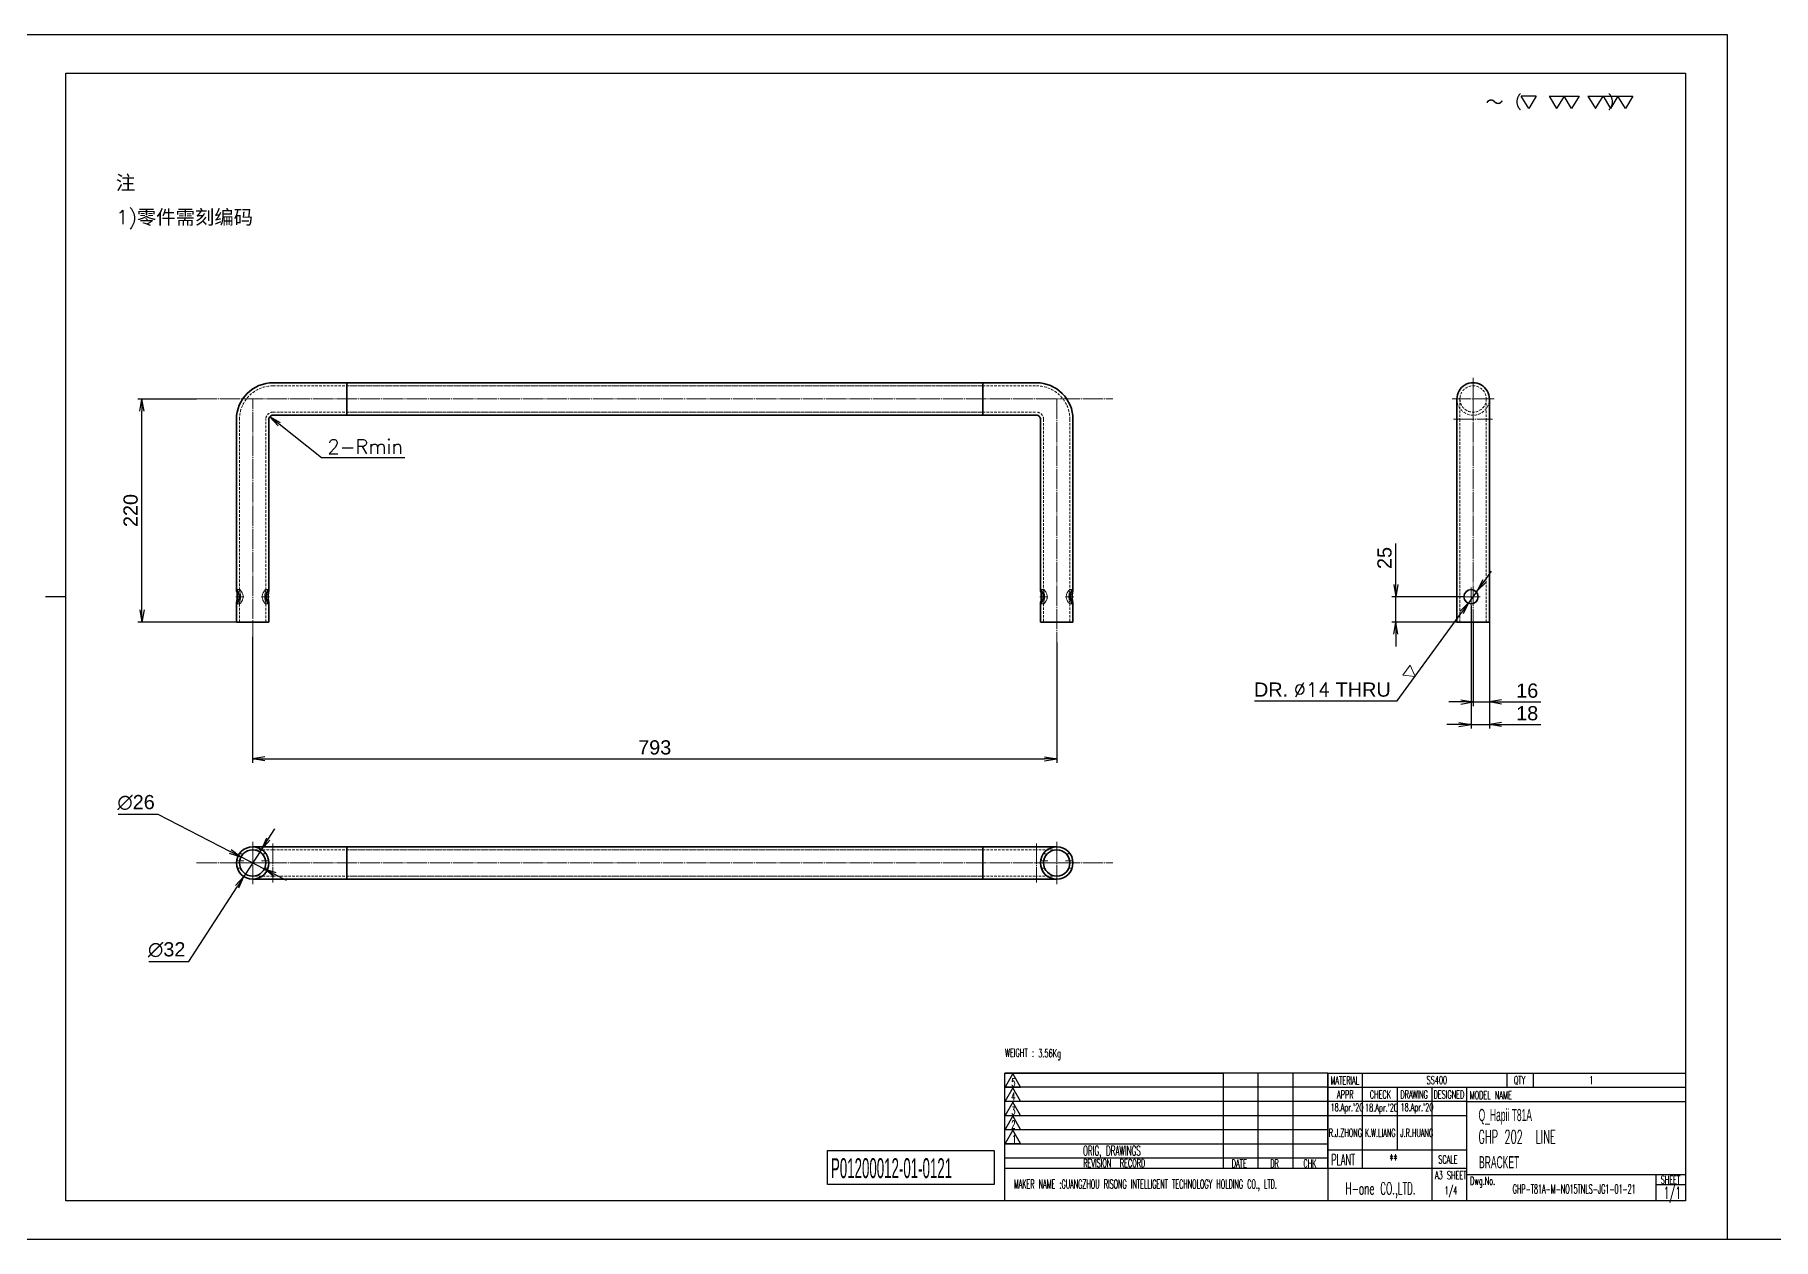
# Model space of a CAD drawing. Header units: millimetres. Extents: x 1842 to 16330, y -758 to 3963.
# Drawn here: x 8754 to 10468, y 2038 to 3226 of the extents above; entities that cross this region are included whole.
import ezdxf
from ezdxf.enums import TextEntityAlignment as Align

# ---------------------------------------------------------------- set-up
doc = ezdxf.new("R2010")
doc.units = ezdxf.units.MM
doc.linetypes.add('CENTER-HOKUTO', pattern=[23, 20, -1, 1, -1])
doc.linetypes.add('HIDDEN-HOKUTO', pattern=[3.8, 2.5, -1.3])
for name, color, linetype in [('6', 2, 'Continuous'), ('title_frame', 7, 'Continuous'), ('word_dim', 253, 'Continuous')]:
    doc.layers.add(name, color=color, linetype=linetype)
for name, color, linetype, lineweight in [('AM_7', 2, 'CENTER-HOKUTO', 30), ('AM_HID', 1, 'HIDDEN-HOKUTO', 25), ('DIM', 3, 'Continuous', 20)]:
    doc.layers.add(name, color=color, linetype=linetype, lineweight=lineweight)
doc.styles.add('MX_NOTE_STANDARD', font='txt.shx', dxfattribs={"bigfont": 'bigfont.shx'})
doc.styles.get("Standard").update_dxf_attribs({"font": 'arial.ttf'})
doc.dimstyles.new('HKT 1-4', dxfattribs={"dimscale": 4, "dimtxt": 3.5, "dimasz": 3, "dimexe": 1, "dimexo": 0, "dimgap": 1, "dimtad": 3, "dimdsep": 46, "dimtxsty": 'Standard', "dimblk1": 'OPEN', "dimblk2": 'OPEN', "dimsah": 1, "dimcen": 0, "dimclrd": 256, "dimclre": 256, "dimclrt": 3, "dimazin": 2, "dimtfac": 1, "dimtmove": 0, "dimatfit": 3, "dimldrblk": 'OPEN', "dimfxl": 0, "dimtolj": 1, "dimlwd": 25, "dimlwe": 25, "dimarcsym": 0})
doc.dimstyles.new('HKT 1-4$3', dxfattribs={"dimscale": 4, "dimtxt": 3.5, "dimasz": 3, "dimexe": 1, "dimexo": 0, "dimgap": 1, "dimtad": 3, "dimtoh": 1, "dimdsep": 46, "dimtxsty": 'Standard', "dimblk1": 'OPEN', "dimblk2": 'OPEN', "dimsah": 1, "dimcen": 0, "dimclrd": 256, "dimclre": 256, "dimclrt": 3, "dimazin": 2, "dimtfac": 1, "dimtmove": 0, "dimatfit": 3, "dimldrblk": 'OPEN', "dimfxl": 0, "dimtolj": 1, "dimlwd": 25, "dimlwe": 25, "dimarcsym": 0})
doc.dimstyles.new('HKT 1-4$4', dxfattribs={"dimscale": 4, "dimtxt": 3.5, "dimasz": 3, "dimexe": 1, "dimexo": 0, "dimgap": 1, "dimtad": 3, "dimtoh": 1, "dimdsep": 46, "dimtxsty": 'Standard', "dimblk1": 'OPEN', "dimblk2": 'OPEN', "dimsah": 1, "dimcen": 0, "dimclrd": 256, "dimclre": 256, "dimclrt": 3, "dimazin": 2, "dimtfac": 1, "dimtmove": 0, "dimatfit": 3, "dimldrblk": 'OPEN', "dimfxl": 0, "dimtolj": 1, "dimlwd": 25, "dimlwe": 25, "dimarcsym": 0})

# ---------------------------------------------------------------- blocks, each defined once
blk = doc.blocks.new('\\M+18E64\\M+18FE3\\M+182B0\\M+18B4C\\M+18D86\\M+18169\\M+197CE\\M+1816A')
at = {"layer": '6', "color": 3}
for p, q in [((5.64, -0.64), (4.7, 0.92)), ((6.58, 0.92), (4.7, 0.92)), ((6.58, 0.92), (5.64, -0.64)), ((8.19, 0.92), (11.96, 0.92)), ((8.19, 0.92), (9.14, -0.64)), ((10.08, 0.92), (9.14, -0.64)), ((11.02, -0.64), (10.08, 0.92)), ((11.96, 0.92), (11.02, -0.64)), ((13.09, 0.92), (14.98, 0.92)), ((13.09, 0.92), (14.04, -0.64)), ((14.04, -0.64), (14.98, 0.92)), ((14.98, 0.92), (18.74, 0.92)), ((14.98, 0.92), (15.92, -0.64)), ((16.86, 0.92), (15.92, -0.64)), ((17.8, -0.64), (16.86, 0.92)), ((18.74, 0.92), (17.8, -0.64))]:
    blk.add_line(p, q, dxfattribs=at)
at = {"color": 3}
blk.add_text('\\M+18160\\M+18169\\M+18140             \\M+1816A', height=1.68, dxfattribs=at).set_placement((0.19, -0.66))
blk = doc.blocks.new('_Open')
at = {"color": 0, "lineweight": -2}
for p, q in [((-1, 0.17), (0, 0)), ((-1, -0.17), (0, 0)), ((0, 0), (-1, 0))]:
    blk.add_line(p, q, dxfattribs=at)
blk = doc.blocks.new('*D194')
at = {"layer": 'DEFPOINTS', "color": 0, "ltscale": 2, "transparency": 16777216}
for p in [(8859.5, 2866.6), (8913.4, 2866.6), (8952.7, 2646.6)]:
    blk.add_point(p, dxfattribs=at)
at = {"layer": 'word_dim', "lineweight": 25, "ltscale": 2, "transparency": 16777216}
for p, q in [((8913.4, 2866.6), (8855.5, 2866.6)), ((8859.5, 2658.6), (8859.5, 2854.6)), ((8952.7, 2646.6), (8855.5, 2646.6))]:
    blk.add_line(p, q, dxfattribs=at)
at = {"layer": 'word_dim', "lineweight": 25, "ltscale": 2, "transparency": 16777216, "xscale": 12, "yscale": 12, "zscale": 12}
for p, rotation in [((8859.5, 2866.6), 90), ((8859.5, 2646.6), 270)]:
    blk.add_blockref('_Open', p, dxfattribs=dict(at, rotation=rotation))
at = {"layer": 'word_dim', "color": 3, "ltscale": 2, "transparency": 16777216, "insert": (8848.4, 2756.6), "char_height": 14, "attachment_point": 5, "rotation": 90}
blk.add_mtext('\\A1;220', dxfattribs=at)
blk = doc.blocks.new('*D195')
at = {"layer": 'DEFPOINTS', "color": 0, "ltscale": 2, "transparency": 16777216}
for p in [(8968.7, 2631.9), (9761.7, 2626.6), (9761.7, 2511.7)]:
    blk.add_point(p, dxfattribs=at)
at = {"layer": 'word_dim', "lineweight": 25, "ltscale": 2, "transparency": 16777216}
for p, q in [((8968.7, 2631.9), (8968.7, 2507.7)), ((9761.7, 2626.6), (9761.7, 2507.7)), ((8980.7, 2511.7), (9749.7, 2511.7))]:
    blk.add_line(p, q, dxfattribs=at)
at = {"layer": 'word_dim', "lineweight": 25, "ltscale": 2, "transparency": 16777216, "xscale": 12, "yscale": 12, "zscale": 12, "rotation": 180}
blk.add_blockref('_Open', (8968.7, 2511.7), dxfattribs=at)
at = {"layer": 'word_dim', "lineweight": 25, "ltscale": 2, "transparency": 16777216, "xscale": 12, "yscale": 12, "zscale": 12}
blk.add_blockref('_Open', (9761.7, 2511.7), dxfattribs=at)
at = {"layer": 'word_dim', "color": 3, "ltscale": 2, "transparency": 16777216, "insert": (9365.2, 2522.9), "char_height": 14, "attachment_point": 5}
blk.add_mtext('\\A1;793', dxfattribs=at)
blk = doc.blocks.new('*D196')
at = {"layer": 'DEFPOINTS', "color": 0, "ltscale": 2, "transparency": 16777216}
for p in [(8985.6, 2849.1), (8988.7, 2846.6)]:
    blk.add_point(p, dxfattribs=at)
at = {"layer": 'word_dim', "lineweight": 25, "ltscale": 2, "transparency": 16777216}
for p, q in [((9036.7, 2808.6), (8995, 2841.7)), ((9118.7, 2808.6), (9036.7, 2808.6))]:
    blk.add_line(p, q, dxfattribs=at)
at = {"layer": 'word_dim', "lineweight": 25, "ltscale": 2, "transparency": 16777216, "xscale": 12, "yscale": 12, "zscale": 12, "rotation": 141.627704615537}
blk.add_blockref('_Open', (8985.6, 2849.1), dxfattribs=at)
at = {"layer": 'word_dim', "color": 3, "ltscale": 2, "transparency": 16777216, "insert": (9079.7, 2819.6), "char_height": 14, "attachment_point": 5}
blk.add_mtext('\\A1;{\\Fromans,bigfont|c134;2-Rmin}', dxfattribs=at)
blk = doc.blocks.new('*D197')
at = {"layer": 'DEFPOINTS', "color": 0, "ltscale": 2, "transparency": 16777216}
for p in [(10096.1, 2671.6), (10163.3, 2671.6), (10156.4, 2646.6)]:
    blk.add_point(p, dxfattribs=at)
at = {"layer": 'word_dim', "lineweight": 25, "ltscale": 2, "transparency": 16777216}
for p, q in [((10096.1, 2683.6), (10096.1, 2724)), ((10163.3, 2671.6), (10092.1, 2671.6)), ((10096.1, 2646.6), (10096.1, 2671.6)), ((10156.4, 2646.6), (10092.1, 2646.6)), ((10096.1, 2634.6), (10096.1, 2622.6))]:
    blk.add_line(p, q, dxfattribs=at)
at = {"layer": 'word_dim', "lineweight": 25, "ltscale": 2, "transparency": 16777216, "xscale": 12, "yscale": 12, "zscale": 12}
for p, rotation in [((10096.1, 2671.6), 270), ((10096.1, 2646.6), 90)]:
    blk.add_blockref('_Open', p, dxfattribs=dict(at, rotation=rotation))
at = {"layer": 'word_dim', "color": 3, "ltscale": 2, "transparency": 16777216, "insert": (10085, 2709.8), "char_height": 14, "attachment_point": 5, "rotation": 90}
blk.add_mtext('\\A1;25', dxfattribs=at)
blk = doc.blocks.new('*D198')
at = {"layer": 'DEFPOINTS', "color": 0, "ltscale": 2, "transparency": 16777216}
for p in [(10172.4, 2646.6), (10188.4, 2646.6), (10188.4, 2567.8)]:
    blk.add_point(p, dxfattribs=at)
at = {"layer": 'word_dim', "lineweight": 25, "ltscale": 2, "transparency": 16777216}
for p, q in [((10172.4, 2646.6), (10172.4, 2563.8)), ((10188.4, 2646.6), (10188.4, 2563.8)), ((10160.4, 2567.8), (10148.4, 2567.8)), ((10172.4, 2567.8), (10188.4, 2567.8)), ((10200.4, 2567.8), (10239.1, 2567.8))]:
    blk.add_line(p, q, dxfattribs=at)
at = {"layer": 'word_dim', "lineweight": 25, "ltscale": 2, "transparency": 16777216, "xscale": 12, "yscale": 12, "zscale": 12}
blk.add_blockref('_Open', (10172.4, 2567.8), dxfattribs=at)
at = {"layer": 'word_dim', "lineweight": 25, "ltscale": 2, "transparency": 16777216, "xscale": 12, "yscale": 12, "zscale": 12, "rotation": 180}
blk.add_blockref('_Open', (10188.4, 2567.8), dxfattribs=at)
at = {"layer": 'word_dim', "color": 3, "ltscale": 2, "transparency": 16777216, "insert": (10225.7, 2578.9), "char_height": 14, "attachment_point": 5}
blk.add_mtext('\\A1;16', dxfattribs=at)
blk = doc.blocks.new('*D199')
at = {"layer": 'DEFPOINTS', "color": 0, "ltscale": 2, "transparency": 16777216}
for p in [(10176.5, 2677.3), (10168.2, 2666)]:
    blk.add_point(p, dxfattribs=at)
at = {"layer": 'word_dim', "lineweight": 25, "ltscale": 2, "transparency": 16777216}
for p, q in [((10183.5, 2687), (10190.6, 2696.7)), ((10176.5, 2677.3), (10168.2, 2666)), ((10097.4, 2568.8), (10161.2, 2656.3)), ((9956.7, 2568.8), (10097.4, 2568.8))]:
    blk.add_line(p, q, dxfattribs=at)
at = {"layer": 'word_dim', "lineweight": 25, "ltscale": 2, "transparency": 16777216, "xscale": 12, "yscale": 12, "zscale": 12}
for p, rotation in [((10176.5, 2677.3), 233.9247695812261), ((10168.2, 2666), 53.92476958122614)]:
    blk.add_blockref('_Open', p, dxfattribs=dict(at, rotation=rotation))
at = {"layer": 'word_dim', "color": 3, "ltscale": 2, "transparency": 16777216, "insert": (10023.7, 2579.9), "char_height": 14, "attachment_point": 5}
blk.add_mtext('\\A1;DR. {\\Fromans,bigfont|c134;∅14} THRU ', dxfattribs=at)
blk = doc.blocks.new('*D200')
at = {"layer": 'DEFPOINTS', "color": 0, "ltscale": 2, "transparency": 16777216}
for p in [(8977.4, 2422.4), (8960, 2395.6)]:
    blk.add_point(p, dxfattribs=at)
at = {"layer": 'word_dim', "lineweight": 25, "ltscale": 2, "transparency": 16777216}
for p, q in [((8984, 2432.5), (8990.5, 2442.5)), ((8977.4, 2422.4), (8960, 2395.6)), ((8905.6, 2311.8), (8953.5, 2385.5)), ((8866.3, 2311.8), (8905.6, 2311.8))]:
    blk.add_line(p, q, dxfattribs=at)
at = {"layer": 'word_dim', "lineweight": 25, "ltscale": 2, "transparency": 16777216, "xscale": 12, "yscale": 12, "zscale": 12}
for p, rotation in [((8977.4, 2422.4), 236.9849350761664), ((8960, 2395.6), 56.98493507616644)]:
    blk.add_blockref('_Open', p, dxfattribs=dict(at, rotation=rotation))
at = {"layer": 'word_dim', "color": 3, "ltscale": 2, "transparency": 16777216, "insert": (8883.9, 2323.4), "char_height": 14, "attachment_point": 5}
blk.add_mtext('\\A1;∅32', dxfattribs=at)
blk = doc.blocks.new('*D201')
at = {"layer": 'DEFPOINTS', "color": 0, "ltscale": 2, "transparency": 16777216}
for p in [(8957.1, 2414.9), (8980.3, 2403)]:
    blk.add_point(p, dxfattribs=at)
at = {"layer": 'word_dim', "lineweight": 25, "ltscale": 2, "transparency": 16777216}
for p, q in [((8836, 2457.1), (8875.3, 2457.1)), ((8875.3, 2457.1), (8946.5, 2420.4)), ((8980.3, 2403), (8957.1, 2414.9)), ((8990.9, 2397.6), (9001.6, 2392.1))]:
    blk.add_line(p, q, dxfattribs=at)
at = {"layer": 'word_dim', "lineweight": 25, "ltscale": 2, "transparency": 16777216, "xscale": 12, "yscale": 12, "zscale": 12}
for p, rotation in [((8957.1, 2414.9), 332.7633215339511), ((8980.3, 2403), 152.7633215339511)]:
    blk.add_blockref('_Open', p, dxfattribs=dict(at, rotation=rotation))
at = {"layer": 'word_dim', "color": 3, "ltscale": 2, "transparency": 16777216, "insert": (8853.7, 2468.6), "char_height": 14, "attachment_point": 5}
blk.add_mtext('\\A1;∅26', dxfattribs=at)
blk = doc.blocks.new('*D168')
at = {"layer": 'DEFPOINTS', "color": 0, "ltscale": 2, "transparency": 16777216}
for p in [(10170.4, 2662.5), (10188.4, 2649.3), (10188.4, 2545.5)]:
    blk.add_point(p, dxfattribs=at)
at = {"layer": 'word_dim', "lineweight": 25, "ltscale": 2, "transparency": 16777216}
for p, q in [((10170.4, 2662.5), (10170.4, 2541.5)), ((10188.4, 2649.3), (10188.4, 2541.5)), ((10158.4, 2545.5), (10146.4, 2545.5)), ((10170.4, 2545.5), (10188.4, 2545.5)), ((10200.4, 2545.5), (10239.1, 2545.5))]:
    blk.add_line(p, q, dxfattribs=at)
at = {"layer": 'word_dim', "lineweight": 25, "ltscale": 2, "transparency": 16777216, "xscale": 12, "yscale": 12, "zscale": 12}
blk.add_blockref('_Open', (10170.4, 2545.5), dxfattribs=at)
at = {"layer": 'word_dim', "lineweight": 25, "ltscale": 2, "transparency": 16777216, "xscale": 12, "yscale": 12, "zscale": 12, "rotation": 180}
blk.add_blockref('_Open', (10188.4, 2545.5), dxfattribs=at)
at = {"layer": 'word_dim', "color": 3, "ltscale": 2, "transparency": 16777216, "insert": (10225.7, 2556.6), "char_height": 14, "attachment_point": 5}
blk.add_mtext('\\A1;18', dxfattribs=at)

msp = doc.modelspace()

# ---------------------------------------------------------------- linework, layer by layer
at = {"color": 7, "lineweight": 35}
for p, q in [((8988.708, 2882.637), (9688.708, 2882.637)), ((9061.708, 2882.637), (9741.708, 2882.637)), ((10156.358, 2866.637), (10156.358, 2846.637)), ((10188.358, 2866.637), (10188.358, 2846.637)), ((10188.358, 2866.637), (10188.358, 2846.637)), ((8952.708, 2678.346), (8952.708, 2846.637)), ((8984.708, 2678.346), (8984.708, 2846.637)), ((8988.708, 2850.637), (9688.708, 2850.637)), ((9061.708, 2850.637), (9741.708, 2850.637)), ((9745.708, 2846.637), (9745.708, 2678.346)), ((9777.708, 2846.637), (9777.708, 2678.346)), ((10156.358, 2846.637), (10156.358, 2705.189)), ((10188.358, 2846.637), (10188.358, 2646.637)), ((10188.358, 2646.637), (10188.358, 2846.637)), ((10156.358, 2705.189), (10156.358, 2646.637)), ((10156.358, 2646.637), (10188.358, 2646.637)), ((8988.708, 2424.995), (8968.708, 2424.995)), ((8988.708, 2424.995), (9688.708, 2424.995)), ((9061.708, 2424.995), (9741.708, 2424.995)), ((9061.708, 2392.995), (9061.708, 2424.995)), ((9688.708, 2392.995), (9688.708, 2424.995)), ((9761.708, 2424.995), (9741.708, 2424.995)), ((8988.708, 2392.995), (8968.708, 2392.995)), ((8988.708, 2392.995), (9688.708, 2392.995)), ((9061.708, 2392.995), (9741.708, 2392.995)), ((9761.708, 2392.995), (9741.708, 2392.995))]:
    msp.add_line(p, q, dxfattribs=at)
at = {"color": 7, "lineweight": 35, "ltscale": 0.4}
for p, q in [((9061.708, 2866.637), (9061.708, 2882.637)), ((9688.708, 2866.637), (9688.708, 2882.637)), ((9061.708, 2850.637), (9061.708, 2866.637)), ((9688.708, 2850.637), (9688.708, 2866.637)), ((8968.708, 2646.637), (8952.708, 2646.637)), ((8984.708, 2646.637), (8968.708, 2646.637)), ((9745.708, 2646.637), (9761.708, 2646.637)), ((9761.708, 2646.637), (9777.708, 2646.637))]:
    msp.add_line(p, q, dxfattribs=at)
at = {"color": 7, "lineweight": 35, "ltscale": 0.457294}
msp.add_line((8952.708, 2646.637), (8952.708, 2664.929), dxfattribs=at)
at = {"color": 7, "lineweight": 35, "ltscale": 0.457297}
for p, q in [((8984.708, 2646.637), (8984.708, 2664.929)), ((9777.708, 2664.929), (9777.708, 2646.637))]:
    msp.add_line(p, q, dxfattribs=at)
at = {"color": 7, "lineweight": 35, "ltscale": 0.4573}
msp.add_line((9745.708, 2664.929), (9745.708, 2646.637), dxfattribs=at)
at = {"linetype": 'Continuous'}
msp.add_line((10166.255, 2173.725), (10381.855, 2173.725), dxfattribs=at)
msp.add_line((1841.956, 2037.875), (14508.801, 2037.875))
at = {"color": 7, "lineweight": 35}
for points in [[(8952.834, 2678.637), (8952.795, 2678.629), (8952.763, 2678.605), (8952.732, 2678.547), (8952.708, 2678.346)], [(8952.708, 2678.346), (8952.755, 2677.853), (8952.827, 2677.416), (8953.028, 2676.342), (8953.254, 2674.993)], [(8952.708, 2664.929), (8952.752, 2665.403), (8952.82, 2665.822), (8953.013, 2666.848), (8953.24, 2668.191), (8953.34, 2668.92), (8953.451, 2670.064), (8953.5, 2670.99), (8953.508, 2671.926), (8953.474, 2672.857), (8953.403, 2673.771), (8953.254, 2674.993)], [(8954.935, 2668.282), (8955.133, 2668.961), (8955.292, 2669.672), (8955.398, 2670.35), (8955.462, 2671.041), (8955.472, 2672.034), (8955.387, 2673.018), (8955.216, 2673.972), (8955.047, 2674.63), (8954.847, 2675.257), (8954.383, 2676.405), (8953.879, 2677.377), (8953.56, 2677.887), (8953.268, 2678.283), (8953.007, 2678.554), (8952.902, 2678.62), (8952.834, 2678.637)], [(8982.48, 2668.282), (8982.283, 2668.962), (8982.124, 2669.673), (8982.017, 2670.351), (8981.954, 2671.043), (8981.944, 2672.036), (8982.029, 2673.02), (8982.201, 2673.975), (8982.373, 2674.642), (8982.576, 2675.278), (8983.05, 2676.438), (8983.603, 2677.489), (8984.122, 2678.252), (8984.306, 2678.462), (8984.463, 2678.593), (8984.547, 2678.632), (8984.583, 2678.637)], [(8984.708, 2664.929), (8984.664, 2665.403), (8984.596, 2665.822), (8984.403, 2666.85), (8984.176, 2668.192), (8984.076, 2668.92), (8983.965, 2670.064), (8983.907, 2671.736), (8983.979, 2673.405), (8984.162, 2674.993)], [(8984.708, 2678.346), (8984.661, 2677.854), (8984.589, 2677.416), (8984.389, 2676.343), (8984.162, 2674.993)], [(8984.583, 2678.637), (8984.621, 2678.629), (8984.653, 2678.605), (8984.684, 2678.547), (8984.708, 2678.346)], [(9745.834, 2678.637), (9745.763, 2678.604), (9745.732, 2678.546), (9745.708, 2678.346)], [(9745.708, 2678.346), (9745.755, 2677.853), (9745.827, 2677.416), (9746.027, 2676.343), (9746.254, 2674.993)], [(9745.708, 2664.929), (9745.752, 2665.403), (9745.82, 2665.822), (9746.013, 2666.849), (9746.24, 2668.192), (9746.34, 2668.921), (9746.452, 2670.065), (9746.5, 2670.991), (9746.507, 2671.926), (9746.474, 2672.857), (9746.403, 2673.771), (9746.254, 2674.993)], [(9747.935, 2668.282), (9748.128, 2668.941), (9748.284, 2669.629), (9748.425, 2670.58), (9748.478, 2671.553), (9748.44, 2672.53), (9748.351, 2673.261), (9748.215, 2673.973), (9748.044, 2674.639), (9747.841, 2675.276), (9747.367, 2676.438), (9746.813, 2677.488), (9746.295, 2678.251), (9746.109, 2678.461), (9745.954, 2678.592), (9745.869, 2678.632), (9745.834, 2678.637)], [(9775.48, 2668.282), (9775.283, 2668.962), (9775.124, 2669.673), (9775.017, 2670.351), (9774.954, 2671.043), (9774.944, 2672.036), (9775.029, 2673.02), (9775.201, 2673.975), (9775.373, 2674.642), (9775.576, 2675.278), (9776.049, 2676.438), (9776.603, 2677.489), (9777.122, 2678.252), (9777.306, 2678.462), (9777.463, 2678.593), (9777.547, 2678.632), (9777.583, 2678.637)], [(9777.708, 2664.929), (9777.664, 2665.403), (9777.596, 2665.822), (9777.403, 2666.85), (9777.176, 2668.192), (9777.076, 2668.92), (9776.965, 2670.064), (9776.907, 2671.736), (9776.979, 2673.405), (9777.162, 2674.993)], [(9777.708, 2678.346), (9777.661, 2677.854), (9777.589, 2677.416), (9777.389, 2676.343), (9777.162, 2674.993)], [(9777.583, 2678.637), (9777.621, 2678.629), (9777.653, 2678.605), (9777.684, 2678.547), (9777.708, 2678.346)], [(8952.834, 2664.637), (8952.795, 2664.646), (8952.763, 2664.67), (8952.732, 2664.728), (8952.708, 2664.929)], [(8954.935, 2668.282), (8954.661, 2667.52), (8954.359, 2666.82), (8954.036, 2666.178), (8953.712, 2665.622), (8953.406, 2665.168), (8953.136, 2664.841), (8952.936, 2664.672), (8952.858, 2664.64), (8952.834, 2664.637)], [(8982.48, 2668.282), (8982.869, 2667.241), (8983.304, 2666.322), (8983.744, 2665.558), (8984.146, 2664.993), (8984.321, 2664.799), (8984.469, 2664.679), (8984.549, 2664.642), (8984.583, 2664.637)], [(8984.583, 2664.637), (8984.621, 2664.646), (8984.653, 2664.67), (8984.684, 2664.728), (8984.708, 2664.929)], [(9745.833, 2664.638), (9745.794, 2664.646), (9745.763, 2664.671), (9745.732, 2664.729), (9745.708, 2664.929)], [(9747.935, 2668.282), (9747.481, 2667.089), (9746.975, 2666.068), (9746.478, 2665.269), (9746.216, 2664.929), (9745.996, 2664.713), (9745.88, 2664.646), (9745.833, 2664.638)], [(9775.48, 2668.282), (9775.869, 2667.241), (9776.304, 2666.322), (9776.744, 2665.558), (9777.146, 2664.993), (9777.321, 2664.799), (9777.469, 2664.679), (9777.549, 2664.642), (9777.583, 2664.637)], [(9777.583, 2664.637), (9777.621, 2664.646), (9777.653, 2664.67), (9777.684, 2664.728), (9777.708, 2664.929)]]:
    msp.add_lwpolyline(points, dxfattribs=at)
for centre, radius in [((10170.358, 2671.637), 7), ((8968.708, 2408.995), 16), ((8968.708, 2408.995), 13), ((9761.708, 2408.995), 16), ((9761.708, 2408.995), 13)]:
    msp.add_circle(centre, radius, dxfattribs=at)
for centre, radius, start, end in [((8988.708, 2846.637), 36, 90.000003, 180.000005), ((9741.708, 2846.637), 36, 0, 90.000003), ((10172.358, 2866.637), 16, 0, 180.000005), ((10172.358, 2866.637), 16, 0, 180.000005), ((8988.708, 2846.637), 4, 90.000003, 180.000005), ((9741.708, 2846.637), 4, 0, 90.000003)]:
    msp.add_arc(centre, radius, start, end, dxfattribs=at)
at = {"layer": 'AM_7', "lineweight": 13}
for p, q in [((10172.358, 2887.438), (10172.358, 2845.837)), ((8913.408, 2866.637), (9817.008, 2866.637)), ((8968.708, 2626.637), (8968.708, 2866.637)), ((9761.708, 2866.637), (9761.708, 2626.637)), ((10193.158, 2866.637), (10151.558, 2866.637)), ((10172.358, 2866.637), (10172.358, 2626.637)), ((10153.158, 2846.637), (10191.558, 2846.637)), ((10170.358, 2680.737), (10170.358, 2662.537)), ((8951.966, 2671.637), (8960.028, 2671.637)), ((8977.388, 2671.637), (8985.45, 2671.637)), ((9744.966, 2671.637), (9753.028, 2671.637)), ((9770.388, 2671.637), (9778.451, 2671.637)), ((10179.458, 2671.637), (10161.258, 2671.637)), ((8968.708, 2429.795), (8968.708, 2388.195)), ((8988.708, 2428.195), (8988.708, 2389.794)), ((9741.708, 2428.195), (9741.708, 2389.794)), ((9761.708, 2429.795), (9761.708, 2388.195)), ((8913.408, 2408.995), (9817.008, 2408.995)), ((8989.508, 2408.995), (8947.908, 2408.995)), ((8952.646, 2410.995), (8959.934, 2410.995)), ((8977.481, 2410.995), (8984.769, 2410.995)), ((9782.508, 2408.995), (9740.908, 2408.995)), ((9745.646, 2410.995), (9752.934, 2410.995)), ((9770.481, 2410.995), (9777.769, 2410.995))]:
    msp.add_line(p, q, dxfattribs=at)
at = {"layer": 'AM_HID', "color": 1, "lineweight": 13}
for p, q in [((8988.708, 2879.637), (9688.708, 2879.637)), ((9061.708, 2879.637), (9741.708, 2879.637)), ((10156.358, 2866.637), (10156.358, 2846.637)), ((10159.358, 2866.637), (10159.358, 2846.637)), ((10159.358, 2866.637), (10159.358, 2846.637)), ((10185.358, 2866.637), (10185.358, 2846.637)), ((10185.358, 2866.637), (10185.358, 2846.637)), ((8955.708, 2678.346), (8955.708, 2846.637)), ((8981.708, 2678.346), (8981.708, 2846.637)), ((8988.708, 2853.637), (9688.708, 2853.637)), ((9061.708, 2853.637), (9741.708, 2853.637)), ((9748.708, 2846.637), (9748.708, 2678.346)), ((9774.708, 2846.637), (9774.708, 2678.346)), ((10156.358, 2646.637), (10156.358, 2846.637)), ((10159.358, 2846.637), (10159.358, 2702.02)), ((10159.358, 2646.637), (10159.358, 2846.637)), ((10185.358, 2846.637), (10185.358, 2646.637)), ((10185.358, 2646.637), (10185.358, 2846.637)), ((10159.358, 2702.02), (10159.358, 2646.637)), ((8952.834, 2678.637), (8955.863, 2678.637)), ((8981.554, 2678.637), (8984.583, 2678.637)), ((9745.834, 2678.637), (9748.863, 2678.637)), ((9774.554, 2678.637), (9777.583, 2678.637)), ((8952.834, 2664.637), (8955.863, 2664.637)), ((8955.708, 2646.637), (8955.708, 2664.929)), ((8981.554, 2664.637), (8984.583, 2664.637)), ((8981.708, 2646.637), (8981.708, 2664.929)), ((9745.834, 2664.637), (9748.863, 2664.637)), ((9748.708, 2664.929), (9748.708, 2646.637)), ((9774.554, 2664.637), (9777.583, 2664.637)), ((9774.708, 2664.929), (9774.708, 2646.637)), ((8955.479, 2417.995), (8959.327, 2417.995)), ((8988.708, 2421.995), (8968.708, 2421.995)), ((8978.089, 2417.995), (8981.936, 2417.995)), ((8988.708, 2421.995), (9688.708, 2421.995)), ((9061.708, 2421.995), (9741.708, 2421.995)), ((9761.708, 2421.995), (9741.708, 2421.995)), ((9748.479, 2417.995), (9752.327, 2417.995)), ((9771.089, 2417.995), (9774.936, 2417.995)), ((8953.51, 2403.995), (8956.708, 2403.995)), ((8980.708, 2403.995), (8983.907, 2403.995)), ((9746.51, 2403.995), (9749.708, 2403.995)), ((9773.708, 2403.995), (9776.907, 2403.995)), ((8988.708, 2395.995), (8968.708, 2395.995)), ((8988.708, 2395.995), (9688.708, 2395.995)), ((9061.708, 2395.995), (9741.708, 2395.995)), ((9761.708, 2395.995), (9741.708, 2395.995))]:
    msp.add_line(p, q, dxfattribs=at)
for points in [[(8955.863, 2678.637), (8955.776, 2678.605), (8955.737, 2678.547), (8955.708, 2678.346)], [(8955.708, 2678.346), (8955.765, 2677.851), (8955.855, 2677.413), (8956.104, 2676.34), (8956.386, 2674.993)], [(8955.708, 2664.929), (8955.763, 2665.405), (8955.847, 2665.824), (8956.085, 2666.852), (8956.365, 2668.171), (8956.609, 2669.808), (8956.684, 2670.755), (8956.708, 2671.651), (8956.683, 2672.548), (8956.571, 2673.801), (8956.386, 2674.993)], [(8958.574, 2668.282), (8958.792, 2668.818), (8958.981, 2669.378), (8959.136, 2669.96), (8959.248, 2670.559), (8959.326, 2671.49), (8959.308, 2672.161), (8959.23, 2672.825), (8959.097, 2673.474), (8958.917, 2674.102), (8958.68, 2674.746), (8958.408, 2675.356), (8957.792, 2676.475), (8957.084, 2677.503), (8956.432, 2678.256), (8956.204, 2678.462), (8956.012, 2678.593), (8955.863, 2678.637)], [(8978.842, 2668.282), (8978.624, 2668.818), (8978.434, 2669.378), (8978.28, 2669.96), (8978.168, 2670.559), (8978.091, 2671.491), (8978.107, 2672.162), (8978.185, 2672.826), (8978.318, 2673.475), (8978.499, 2674.103), (8978.737, 2674.747), (8979.009, 2675.356), (8979.623, 2676.473), (8980.331, 2677.501), (8980.669, 2677.918), (8980.982, 2678.255), (8981.211, 2678.462), (8981.404, 2678.592), (8981.554, 2678.637)], [(8981.708, 2664.93), (8981.653, 2665.405), (8981.568, 2665.825), (8981.331, 2666.851), (8981.051, 2668.172), (8980.806, 2669.809), (8980.731, 2670.757), (8980.708, 2671.652), (8980.732, 2672.547), (8980.845, 2673.8), (8981.03, 2674.993)], [(8981.708, 2678.346), (8981.651, 2677.853), (8981.56, 2677.415), (8981.311, 2676.34), (8981.03, 2674.993)], [(8981.554, 2678.637), (8981.64, 2678.605), (8981.679, 2678.547), (8981.708, 2678.346)], [(9748.863, 2678.637), (9748.775, 2678.605), (9748.737, 2678.547), (9748.708, 2678.345)], [(9748.708, 2678.345), (9748.765, 2677.851), (9748.855, 2677.413), (9749.104, 2676.34), (9749.386, 2674.993)], [(9748.708, 2664.93), (9748.763, 2665.405), (9748.847, 2665.825), (9749.086, 2666.853), (9749.366, 2668.173), (9749.609, 2669.809), (9749.684, 2670.756), (9749.708, 2671.652), (9749.683, 2672.548), (9749.571, 2673.8), (9749.386, 2674.993)], [(9751.574, 2668.282), (9751.792, 2668.818), (9751.981, 2669.378), (9752.136, 2669.96), (9752.248, 2670.559), (9752.326, 2671.49), (9752.308, 2672.161), (9752.23, 2672.825), (9752.097, 2673.474), (9751.917, 2674.102), (9751.68, 2674.746), (9751.407, 2675.356), (9750.792, 2676.475), (9750.084, 2677.503), (9749.432, 2678.256), (9749.204, 2678.462), (9749.012, 2678.593), (9748.863, 2678.637)], [(9771.842, 2668.282), (9771.624, 2668.818), (9771.434, 2669.378), (9771.28, 2669.961), (9771.168, 2670.56), (9771.091, 2671.492), (9771.107, 2672.163), (9771.185, 2672.826), (9771.318, 2673.475), (9771.499, 2674.103), (9771.736, 2674.745), (9772.007, 2675.353), (9772.611, 2676.455), (9773.246, 2677.389), (9773.8, 2678.064), (9774.266, 2678.504), (9774.472, 2678.622), (9774.554, 2678.637)], [(9774.708, 2664.93), (9774.653, 2665.405), (9774.568, 2665.825), (9774.331, 2666.851), (9774.051, 2668.172), (9773.806, 2669.809), (9773.731, 2670.757), (9773.708, 2671.652), (9773.732, 2672.547), (9773.845, 2673.8), (9774.03, 2674.993)], [(9774.708, 2678.346), (9774.65, 2677.852), (9774.56, 2677.414), (9774.311, 2676.34), (9774.03, 2674.993)], [(9774.554, 2678.637), (9774.64, 2678.605), (9774.679, 2678.547), (9774.708, 2678.346)], [(8955.863, 2664.637), (8955.775, 2664.67), (8955.737, 2664.728), (8955.708, 2664.929)], [(8958.574, 2668.282), (8958.056, 2667.247), (8957.492, 2666.338), (8956.93, 2665.577), (8956.418, 2665.005), (8956.195, 2664.806), (8956.008, 2664.681), (8955.863, 2664.637)], [(8978.842, 2668.282), (8979.343, 2667.277), (8979.889, 2666.39), (8980.434, 2665.641), (8980.813, 2665.196), (8981.149, 2664.865), (8981.421, 2664.674), (8981.554, 2664.637)], [(8981.554, 2664.637), (8981.64, 2664.67), (8981.679, 2664.728), (8981.708, 2664.93)], [(9748.863, 2664.637), (9748.775, 2664.67), (9748.737, 2664.728), (9748.708, 2664.93)], [(9751.574, 2668.282), (9751.284, 2667.671), (9750.972, 2667.099), (9750.317, 2666.088), (9749.685, 2665.288), (9749.352, 2664.942), (9749.073, 2664.718), (9748.924, 2664.647), (9748.863, 2664.637)], [(9771.842, 2668.282), (9772.343, 2667.277), (9772.889, 2666.39), (9773.434, 2665.641), (9773.813, 2665.196), (9774.149, 2664.865), (9774.421, 2664.674), (9774.554, 2664.637)], [(9774.554, 2664.637), (9774.64, 2664.67), (9774.679, 2664.728), (9774.708, 2664.93)]]:
    msp.add_lwpolyline(points, dxfattribs=at)
msp.add_circle((10172.358, 2866.637), 13, dxfattribs=at)
msp.add_circle((10172.358, 2866.637), 13, dxfattribs=at)
for centre, radius, start, end in [((8988.708, 2846.637), 33, 90.000003, 180.000005), ((9741.708, 2846.637), 33, 0, 90.000003), ((10172.358, 2866.637), 16, 180.000005, 0), ((10172.358, 2866.637), 16, 180.000005, 0), ((8988.708, 2846.637), 7, 90.000003, 180.000005), ((9741.708, 2846.637), 7, 0, 90.000003)]:
    msp.add_arc(centre, radius, start, end, dxfattribs=at)
at = {"layer": 'DIM', "ltscale": 2}
msp.add_lwpolyline([(10115.087, 2593.027), (10110.22, 2603.996), (10103.154, 2594.297)], close=True, dxfattribs=at)
at = {"layer": 'title_frame'}
for p, q in [((8764.455, 2671.875), (8784.455, 2671.875)), ((9710.555, 2075.725), (9710.555, 2201.725)), ((9710.555, 2201.725), (9926.155, 2201.725)), ((10029.055, 2201.725), (9710.555, 2201.725)), ((9718.475, 2201.231), (9710.957, 2187.943)), ((9725.994, 2187.943), (9718.475, 2201.231)), ((9926.155, 2107.725), (9926.155, 2201.725)), ((9960.455, 2107.725), (9960.455, 2201.725)), ((9960.455, 2107.725), (9960.455, 2201.725)), ((9994.755, 2107.725), (9994.755, 2201.725)), ((9994.755, 2107.725), (9994.755, 2201.725)), ((10029.055, 2201.725), (10029.055, 2187.725)), ((10029.055, 2107.725), (10029.055, 2201.725)), ((10029.055, 2201.725), (10029.055, 2075.725)), ((10029.055, 2201.725), (10029.055, 2075.725)), ((10029.055, 2201.725), (10381.855, 2201.725)), ((10063.355, 2107.725), (10063.355, 2201.725)), ((10205.455, 2201.725), (10205.455, 2187.725)), ((10231.746, 2201.725), (10231.746, 2187.725)), ((9926.155, 2187.725), (9710.555, 2187.725)), ((10029.055, 2187.725), (9710.555, 2187.725)), ((9710.957, 2187.943), (9725.994, 2187.943)), ((9718.475, 2187.322), (9710.957, 2174.034)), ((9725.994, 2174.034), (9718.475, 2187.322)), ((10029.055, 2187.725), (10381.855, 2187.725)), ((10097.655, 2126.111), (10097.655, 2187.725)), ((10131.955, 2075.725), (10131.955, 2187.725)), ((10166.255, 2075.725), (10166.255, 2187.725)), ((9926.155, 2173.725), (9710.555, 2173.725)), ((10029.055, 2173.725), (9710.555, 2173.725)), ((9710.957, 2174.034), (9725.994, 2174.034)), ((9718.475, 2173.204), (9710.957, 2159.915)), ((9725.994, 2159.915), (9718.475, 2173.204)), ((10166.255, 2173.725), (10029.055, 2173.725)), ((9926.155, 2159.725), (9710.555, 2159.725)), ((10029.055, 2159.725), (9710.555, 2159.725)), ((9926.155, 2145.725), (9710.555, 2145.725)), ((10029.055, 2145.725), (9710.555, 2145.725)), ((9710.957, 2159.915), (9725.994, 2159.915)), ((9718.475, 2159.551), (9710.957, 2146.263)), ((9710.957, 2146.263), (9725.994, 2146.263)), ((9718.475, 2145.433), (9710.957, 2132.145)), ((9725.994, 2146.263), (9718.475, 2159.551)), ((9725.994, 2132.145), (9718.475, 2145.433)), ((10166.255, 2159.725), (10029.055, 2159.725)), ((9926.155, 2131.725), (9710.555, 2131.725)), ((10029.055, 2131.725), (9710.555, 2131.725)), ((9710.957, 2132.145), (9725.994, 2132.145)), ((10029.055, 2126.111), (10166.255, 2126.111)), ((9535.716, 2125.469), (9699.939, 2125.469)), ((9535.716, 2091.866), (9535.716, 2125.469)), ((9699.939, 2125.469), (9699.939, 2091.866)), ((9926.155, 2117.725), (9710.555, 2117.725)), ((10029.055, 2117.725), (9710.555, 2117.725)), ((9699.939, 2091.866), (9535.716, 2091.866)), ((10029.055, 2107.725), (9710.555, 2107.725)), ((10166.255, 2107.725), (10029.055, 2107.725)), ((10166.255, 2101.725), (10381.855, 2101.725)), ((10352.455, 2101.725), (10352.455, 2075.725)), ((10381.855, 2075.725), (9617.855, 2075.725)), ((10381.855, 2075.725), (10166.255, 2075.725)), ((10352.455, 2091.725), (10381.855, 2091.725))]:
    msp.add_line(p, q, dxfattribs=at)
at = {"layer": 'title_frame', "color": 4}
msp.add_lwpolyline([(10423.155, 3225.875), (8743.155, 3225.875), (8743.155, 2037.875), (10423.155, 2037.875)], close=True, dxfattribs=at)
at = {"layer": 'title_frame'}
msp.add_lwpolyline([(8784.455, 3188.025), (10381.855, 3188.025), (10381.855, 2075.725), (8784.455, 2075.725)], close=True, dxfattribs=at)

# ---------------------------------------------------------------- block references
at = {"layer": 'title_frame', "xscale": 7.840000000003783, "yscale": 7.840000000000146, "zscale": 7.84}
msp.add_blockref('\\M+18E64\\M+18FE3\\M+182B0\\M+18B4C\\M+18D86\\M+18169\\M+197CE\\M+1816A', (10183.021, 3158.165), dxfattribs=at)

# ---------------------------------------------------------------- texts
at = {"ltscale": 2, "char_height": 14, "attachment_point": 1}
for s, insert, width in [('{\\fSimSun|b0|i0|c134|p2;\\C3;注}', (8833.82, 3086.942), 41.45877), ('{\\Fromans,bigfont|c134;\\C3;1)\\fSimSun|b0|i0|c134|p2;零件需刻编码}', (8834.125, 3052.958), 387.62453)]:
    msp.add_mtext(s, dxfattribs=dict(at, insert=insert, width=width))
at = {"linetype": 'Continuous', "char_height": 12, "width": 203.6, "attachment_point": 4}
for s, insert in [('{\\W0.5;\\C3;Q_Hapii T81A}', (10177.773, 2158.574)), ('{\\W0.5;\\C3;BRACKET}', (10178.255, 2113.725))]:
    msp.add_mtext(s, dxfattribs=dict(at, insert=insert))
at = {"layer": 'title_frame', "color": 3, "style": 'MX_NOTE_STANDARD'}
for s, height, width, p in [('WEIGHT : ', 8, 0.5341, (9710.653, 2217.83)), ('3.56Kg', 8, 0.5341, (9743.501, 2217.29)), ('5', 7.672, 0.5341, (9716.896, 2188.845)), ('MATERIAL', 7.8912, 0.5341, (10031.744, 2190.575)), ('SS400', 7.8912, 0.5341, (10126.549, 2190.918)), ('QTY', 7.8912, 0.5341, (10212.548, 2190.918)), ('1', 7.891, 0.5341, (10287.059, 2190.918)), ('4', 7.672, 0.5341, (9716.896, 2174.936)), ('APPR', 7.8912, 0.5341, (10038.127, 2176.691)), ('CHECK', 7.8912, 0.5341, (10070.51, 2176.691)), ('DRAWING', 7.8912, 0.5341, (10100.588, 2176.691)), ('DESIGNED', 7.8912, 0.5341, (10133.354, 2176.691)), ('MODEL NAME', 7.8912, 0.5341, (10169.068, 2176.089)), ('3', 7.672, 0.5341, (9716.896, 2160.817)), ("18.Apr.'20", 7.6, 0.5341, (10031.644, 2164.027)), ("18.Apr.'20", 7.6, 0.5341, (10065.757, 2163.853)), ("18.Apr.'20", 7.6, 0.5341, (10100.688, 2164.292)), ('2', 7.672, 0.5341, (9716.896, 2147.165)), ('GHP 202  LINE', 13.2, 0.5341, (10177.619, 2132.298)), ('1', 7.672, 0.5341, (9717.681, 2133.047)), ('ORIG, DRAWINGS', 9.6448, 0.5341, (9787.651, 2120.372)), ('REVISION  RECORD', 7.8912, 0.5341, (9787.851, 2109.019)), ('DATE', 7.8912, 0.5341, (9934.304, 2108.693)), ('DR', 7.8912, 0.5341, (9972.28, 2108.652)), ('CHK', 7.8912, 0.5341, (10004.987, 2108.785)), ('PLANT', 10.96, 0.5341, (10032.4, 2110.802)), ('**', 10.96, 0.5341, (10089.827, 2110.802)), ('SCALE', 7.8912, 0.5341, (10138.058, 2112.6)), ('MAKER NAME :GUANGZHOU RISONG INTELLIGENT TECHNOLOGY HOLDING CO., LTD.', 8.64, 0.5341, (9719.451, 2087.99)), ('H-one CO.,LTD.', 12, 0.5341, (10046.479, 2081.922)), ('A3 SHEET', 7.8912, 0.5341, (10134.774, 2097.018)), ('Dwg.No.', 7.8912, 0.5341, (10169.411, 2091.635)), ('GHP-T81A-M-NO15TNLS-JG1-01-21', 8.96, 0.441, (10211.422, 2082.872)), ('SHEET', 7.8912, 0.5341, (10357.415, 2092.571)), ('1/1', 12, 0.5341, (10360.283, 2077.628)), ('1/4', 7.8912, 0.5341, (10144.181, 2082.001))]:
    msp.add_text(s, height=height, dxfattribs=dict(at, width=width)).set_placement(p)
at = {"layer": 'title_frame', "color": 3, "style": 'MX_NOTE_STANDARD', "width": 0.5341}
for s, p in [('R.J.ZHONG', (10046.383, 2136.55)), ('K.W.LIANG', (10080.763, 2136.465)), (' J.R.HUANG', (10114.681, 2136.478))]:
    msp.add_text(s, height=7.8912, dxfattribs=at).set_placement(p, align=Align.BOTTOM_CENTER)
at = {"layer": 'title_frame', "color": 3, "insert": (9539.024, 2117.819), "char_height": 19.6, "width": 32.88562, "attachment_point": 1, "style": 'MX_NOTE_STANDARD'}
msp.add_mtext('{\\f3 of 9 Barcode|b0|i0|c0|p82;\\W0.5;P01200012-01\\f3 of 9 Barcode|b0|i0|c134|p82;-0121}', dxfattribs=at)

# ---------------------------------------------------------------- dimensions: what is measured, and where the dimension line sits
at = {"layer": 'word_dim', "ltscale": 2}
for base, p1, p2, picture, middle in [((8859.54, 2866.637), (8952.708, 2646.637), (8913.408, 2866.637), '*D194', (8848.392, 2756.637)), ((10096.124, 2671.637), (10156.358, 2646.637), (10163.258, 2671.637), '*D197', (10084.976, 2709.837))]:
    dim = msp.add_linear_dim(base=base, p1=p1, p2=p2, angle=90, dimstyle='HKT 1-4', dxfattribs=at)
    dim.commit()
    dim.dimension.update_dxf_attribs({"geometry": picture, "text_midpoint": middle})
dim = msp.add_radius_dim(center=(8988.708, 2846.637), mpoint=(8985.572, 2849.121), text='{\\Fromans,bigfont|c134;2-Rmin}', dimstyle='HKT 1-4$4', override={"dimtmove": 1}, dxfattribs=at)
dim.commit()
dim.dimension.update_dxf_attribs({"geometry": '*D196', "text_midpoint": (9036.737, 2808.608), "dimtype": 164})
dim = msp.add_diameter_dim_2p(p1=(10176.48, 2677.295), p2=(10168.236, 2665.98), text='DR. {\\Fromans,bigfont|c134;<>} THRU ', dimstyle='HKT 1-4$3', dxfattribs=at)
dim.commit()
dim.dimension.update_dxf_attribs({"geometry": '*D199', "text_midpoint": (10023.684, 2568.774), "dimtype": 163})
for base, p1, p2, picture, middle in [((10188.358, 2545.49), (10170.358, 2662.537), (10188.358, 2649.323), '*D168', (10225.741, 2556.638)), ((10188.358, 2567.77), (10172.358, 2646.637), (10188.358, 2646.637), '*D198', (10225.722, 2578.918)), ((9761.708, 2511.747), (8968.708, 2631.914), (9761.708, 2626.637), '*D195', (9365.208, 2522.9))]:
    dim = msp.add_linear_dim(base=base, p1=p1, p2=p2, dimstyle='HKT 1-4', dxfattribs=at)
    dim.commit()
    dim.dimension.update_dxf_attribs({"geometry": picture, "text_midpoint": middle})
for p1, p2, picture, middle in [((8980.266, 2403.045), (8957.149, 2414.944), '*D201', (8853.651, 2457.066)), ((8977.426, 2422.411), (8959.99, 2395.578), '*D200', (8883.913, 2311.842))]:
    dim = msp.add_diameter_dim_2p(p1=p1, p2=p2, dimstyle='HKT 1-4$3', dxfattribs=at)
    dim.commit()
    dim.dimension.update_dxf_attribs({"geometry": picture, "text_midpoint": middle, "dimtype": 163})

doc.saveas('drawing.dxf')
